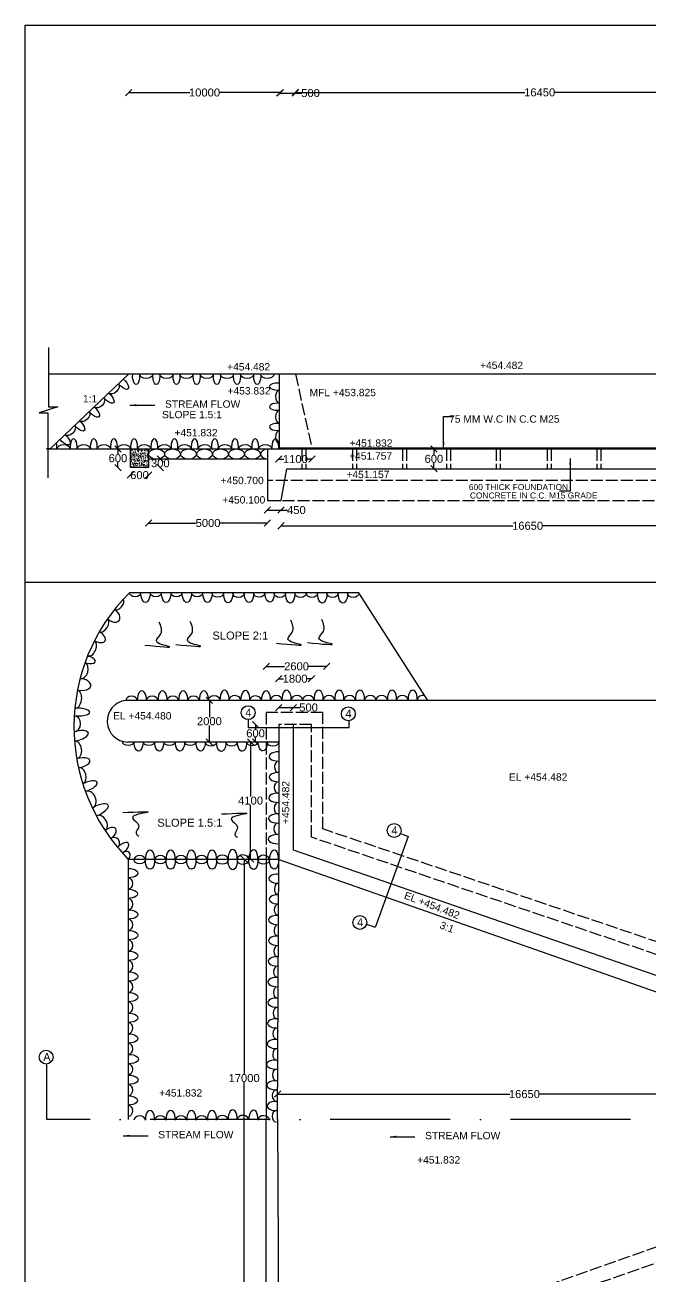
# Model space of a CAD drawing. Header units: millimetres. Extents: x 5124 to 6568637, y 2311 to 91879094.
# Drawn here: x 3634331 to 3643716, y 45938861 to 45957630 of the extents above; entities that cross this region are included whole.
import ezdxf

# ---------------------------------------------------------------- set-up
doc = ezdxf.new("R2010")
doc.units = ezdxf.units.MM
doc.header["$MEASUREMENT"] = 0
doc.linetypes.add('ACAD_ISO02W100', pattern=[15, 12, -3])
doc.linetypes.add('ACAD_ISO10W100', pattern=[18, 12, -3, 0, -3])
for name, color, linetype in [('DIMENSION', 7, 'Continuous'), ('DRAWING', 7, 'Continuous'), ('TEXT', 7, 'Continuous')]:
    doc.layers.add(name, color=color, linetype=linetype)
doc.styles.get("Standard").update_dxf_attribs({"font": 'arial.ttf', "height": 120})
doc.dimstyles.get("Standard").update_dxf_attribs({"dimtxt": 200, "dimasz": 110, "dimexe": 0.18, "dimexo": 0.0625, "dimgap": 0.09, "dimtad": 0, "dimtih": 1, "dimtoh": 1, "dimdec": 0, "dimzin": 0, "dimdsep": 46, "dimtxsty": 'Standard', "dimblk": 'OBLIQUE', "dimcen": 0.09, "dimse1": 1, "dimse2": 1, "dimadec": 0, "dimazin": 0, "dimtfac": 1, "dimtdec": 0, "dimtofl": 0, "dimtmove": 0, "dimatfit": 3, "dimfxl": 1, "dimtolj": 1, "dimtzin": 0, "dimarcsym": 0})

# ---------------------------------------------------------------- blocks, each defined once
blk = doc.blocks.new('_Oblique')
at = {"color": 0, "linetype": 'ByBlock', "lineweight": -2}
blk.add_line((-0.5, -0.5), (0.5, 0.5), dxfattribs=at)
blk = doc.blocks.new('*D93')
at = {"layer": 'Defpoints', "color": 0, "linetype": 'Continuous'}
for p in [(3638161, 45956618), (3635884, 45952394), (3638161, 45952394)]:
    blk.add_point(p, dxfattribs=at)
at = {"layer": 'DIMENSION', "color": 0, "linetype": 'Continuous', "lineweight": -2}
for p, q in [((3635884, 45956618), (3636802, 45956618)), ((3638161, 45956618), (3637243, 45956618))]:
    blk.add_line(p, q, dxfattribs=at)
at = {"layer": 'DIMENSION', "color": 0, "linetype": 'Continuous', "lineweight": -2, "xscale": 95, "yscale": 95, "zscale": 95, "rotation": 180}
blk.add_blockref('_Oblique', (3635884, 45956618), dxfattribs=at)
at = {"layer": 'DIMENSION', "color": 0, "linetype": 'Continuous', "lineweight": -2, "xscale": 95, "yscale": 95, "zscale": 95}
blk.add_blockref('_Oblique', (3638161, 45956618), dxfattribs=at)
at = {"layer": 'DIMENSION', "color": 0, "linetype": 'Continuous', "insert": (3637022, 45956618), "char_height": 120, "attachment_point": 5}
blk.add_mtext('\\A1;10000', dxfattribs=at)
blk = doc.blocks.new('*D94')
at = {"layer": 'Defpoints', "color": 0, "linetype": 'Continuous'}
for p in [(3638384, 45956610), (3638148, 45952394), (3638384, 45952394)]:
    blk.add_point(p, dxfattribs=at)
at = {"layer": 'DIMENSION', "color": 0, "linetype": 'Continuous', "lineweight": -2}
for p, q in [((3638148, 45956610), (3638384, 45956610)), ((3638384, 45956610), (3638480, 45956610))]:
    blk.add_line(p, q, dxfattribs=at)
at = {"layer": 'DIMENSION', "color": 0, "linetype": 'Continuous', "lineweight": -2, "xscale": 95, "yscale": 95, "zscale": 95, "rotation": 180}
blk.add_blockref('_Oblique', (3638148, 45956610), dxfattribs=at)
at = {"layer": 'DIMENSION', "color": 0, "linetype": 'Continuous', "lineweight": -2, "xscale": 95, "yscale": 95, "zscale": 95}
blk.add_blockref('_Oblique', (3638384, 45956610), dxfattribs=at)
at = {"layer": 'DIMENSION', "color": 0, "linetype": 'Continuous', "insert": (3638612, 45956610), "char_height": 120, "attachment_point": 5}
blk.add_mtext('\\A1;500', dxfattribs=at)
blk = doc.blocks.new('*D95')
at = {"layer": 'Defpoints', "color": 0, "linetype": 'Continuous'}
for p in [(3638384, 45956620), (3645710, 45953139), (3638384, 45952394)]:
    blk.add_point(p, dxfattribs=at)
at = {"layer": 'DIMENSION', "color": 0, "linetype": 'Continuous', "lineweight": -2}
for p, q in [((3638384, 45956620), (3641827, 45956620)), ((3645710, 45956620), (3642267, 45956620))]:
    blk.add_line(p, q, dxfattribs=at)
at = {"layer": 'DIMENSION', "color": 0, "linetype": 'Continuous', "lineweight": -2, "xscale": 95, "yscale": 95, "zscale": 95, "rotation": 180}
blk.add_blockref('_Oblique', (3638384, 45956620), dxfattribs=at)
at = {"layer": 'DIMENSION', "color": 0, "linetype": 'Continuous', "lineweight": -2, "xscale": 95, "yscale": 95, "zscale": 95}
blk.add_blockref('_Oblique', (3645710, 45956620), dxfattribs=at)
at = {"layer": 'DIMENSION', "color": 0, "linetype": 'Continuous', "insert": (3642047, 45956620), "char_height": 120, "attachment_point": 5}
blk.add_mtext('\\A1;16450', dxfattribs=at)
blk = doc.blocks.new('*D108')
at = {"layer": 'Defpoints', "color": 0, "linetype": 'Continuous'}
for p in [(3636184, 45950996), (3637966, 45950996), (3637966, 45950164)]:
    blk.add_point(p, dxfattribs=at)
at = {"layer": 'DIMENSION', "color": 0, "linetype": 'Continuous', "lineweight": -2}
for p, q in [((3636184, 45950164), (3636896, 45950164)), ((3637966, 45950164), (3637254, 45950164))]:
    blk.add_line(p, q, dxfattribs=at)
at = {"layer": 'DIMENSION', "color": 0, "linetype": 'Continuous', "lineweight": -2, "xscale": 95, "yscale": 95, "zscale": 95, "rotation": 180}
blk.add_blockref('_Oblique', (3636184, 45950164), dxfattribs=at)
at = {"layer": 'DIMENSION', "color": 0, "linetype": 'Continuous', "lineweight": -2, "xscale": 95, "yscale": 95, "zscale": 95}
blk.add_blockref('_Oblique', (3637966, 45950164), dxfattribs=at)
at = {"layer": 'DIMENSION', "color": 0, "linetype": 'Continuous', "insert": (3637075, 45950164), "char_height": 120, "attachment_point": 5}
blk.add_mtext('\\A1;5000', dxfattribs=at)
blk = doc.blocks.new('*D109')
at = {"layer": 'Defpoints', "color": 0, "linetype": 'Continuous'}
for p in [(3637966, 45950503), (3638169, 45950503), (3638169, 45950358)]:
    blk.add_point(p, dxfattribs=at)
at = {"layer": 'DIMENSION', "color": 0, "linetype": 'Continuous', "lineweight": -2}
for p, q in [((3637966, 45950358), (3638169, 45950358)), ((3638169, 45950358), (3638264, 45950358))]:
    blk.add_line(p, q, dxfattribs=at)
at = {"layer": 'DIMENSION', "color": 0, "linetype": 'Continuous', "lineweight": -2, "xscale": 95, "yscale": 95, "zscale": 95, "rotation": 180}
blk.add_blockref('_Oblique', (3637966, 45950358), dxfattribs=at)
at = {"layer": 'DIMENSION', "color": 0, "linetype": 'Continuous', "lineweight": -2, "xscale": 95, "yscale": 95, "zscale": 95}
blk.add_blockref('_Oblique', (3638169, 45950358), dxfattribs=at)
at = {"layer": 'DIMENSION', "color": 0, "linetype": 'Continuous', "insert": (3638399, 45950358), "char_height": 120, "attachment_point": 5}
blk.add_mtext('\\A1;450', dxfattribs=at)
blk = doc.blocks.new('*D110')
at = {"layer": 'Defpoints', "color": 0, "linetype": 'Continuous'}
for p in [(3638135, 45951274), (3638632, 45951291), (3638632, 45951122)]:
    blk.add_point(p, dxfattribs=at)
at = {"layer": 'DIMENSION', "color": 0, "linetype": 'Continuous', "lineweight": -2}
for p, q in [((3638135, 45951122), (3638210, 45951122)), ((3638632, 45951122), (3638557, 45951122))]:
    blk.add_line(p, q, dxfattribs=at)
at = {"layer": 'DIMENSION', "color": 0, "linetype": 'Continuous', "lineweight": -2, "xscale": 95, "yscale": 95, "zscale": 95, "rotation": 180}
blk.add_blockref('_Oblique', (3638135, 45951122), dxfattribs=at)
at = {"layer": 'DIMENSION', "color": 0, "linetype": 'Continuous', "lineweight": -2, "xscale": 95, "yscale": 95, "zscale": 95}
blk.add_blockref('_Oblique', (3638632, 45951122), dxfattribs=at)
at = {"layer": 'DIMENSION', "color": 0, "linetype": 'Continuous', "insert": (3638384, 45951122), "char_height": 120, "attachment_point": 5}
blk.add_mtext('\\A1;1100', dxfattribs=at)
blk = doc.blocks.new('*D111')
at = {"layer": 'Defpoints', "color": 0, "linetype": 'Continuous'}
for p in [(3640461, 45951274), (3640461, 45950978), (3640461, 45950978)]:
    blk.add_point(p, dxfattribs=at)
at = {"layer": 'DIMENSION', "color": 0, "linetype": 'Continuous', "lineweight": -2}
for p, q in [((3640461, 45951274), (3640461, 45951188)), ((3640461, 45950978), (3640461, 45951065))]:
    blk.add_line(p, q, dxfattribs=at)
at = {"layer": 'DIMENSION', "color": 0, "linetype": 'Continuous', "lineweight": -2, "xscale": 95, "yscale": 95, "zscale": 95}
for p, rotation in [((3640461, 45951274), 90), ((3640461, 45950978), 270)]:
    blk.add_blockref('_Oblique', p, dxfattribs=dict(at, rotation=rotation))
at = {"layer": 'DIMENSION', "color": 0, "linetype": 'Continuous', "insert": (3640461, 45951126), "char_height": 120, "attachment_point": 5}
blk.add_mtext('\\A1;600', dxfattribs=at)
blk = doc.blocks.new('*D112')
at = {"layer": 'Defpoints', "color": 0, "linetype": 'Continuous'}
for p in [(3645564, 45950808), (3638169, 45950503), (3645564, 45950122)]:
    blk.add_point(p, dxfattribs=at)
at = {"layer": 'DIMENSION', "color": 0, "linetype": 'Continuous', "lineweight": -2}
for p, q in [((3638169, 45950122), (3641646, 45950122)), ((3645564, 45950122), (3642087, 45950122))]:
    blk.add_line(p, q, dxfattribs=at)
at = {"layer": 'DIMENSION', "color": 0, "linetype": 'Continuous', "lineweight": -2, "xscale": 95, "yscale": 95, "zscale": 95, "rotation": 180}
blk.add_blockref('_Oblique', (3638169, 45950122), dxfattribs=at)
at = {"layer": 'DIMENSION', "color": 0, "linetype": 'Continuous', "lineweight": -2, "xscale": 95, "yscale": 95, "zscale": 95}
blk.add_blockref('_Oblique', (3645564, 45950122), dxfattribs=at)
at = {"layer": 'DIMENSION', "color": 0, "linetype": 'Continuous', "insert": (3641866, 45950122), "char_height": 120, "attachment_point": 5}
blk.add_mtext('\\A1;16650', dxfattribs=at)
blk = doc.blocks.new('*D138')
at = {"layer": 'Defpoints', "color": 0, "linetype": 'Continuous'}
for p in [(3636996, 45947506), (3636965, 45946879), (3637095, 45946879)]:
    blk.add_point(p, dxfattribs=at)
at = {"layer": 'DIMENSION', "color": 0, "linetype": 'Continuous', "lineweight": -2}
for p, q in [((3637095, 45947506), (3637095, 45947254)), ((3637095, 45946879), (3637095, 45947131))]:
    blk.add_line(p, q, dxfattribs=at)
at = {"layer": 'DIMENSION', "color": 0, "linetype": 'Continuous', "lineweight": -2, "xscale": 95, "yscale": 95, "zscale": 95}
for p, rotation in [((3637095, 45947506), 90), ((3637095, 45946879), 270)]:
    blk.add_blockref('_Oblique', p, dxfattribs=dict(at, rotation=rotation))
at = {"layer": 'DIMENSION', "color": 0, "linetype": 'Continuous', "insert": (3637095, 45947192), "char_height": 120, "attachment_point": 5}
blk.add_mtext('\\A1;2000', dxfattribs=at)
blk = doc.blocks.new('*D139')
at = {"layer": 'Defpoints', "color": 0, "linetype": 'Continuous'}
for p in [(3637787, 45947142), (3638134, 45947142), (3638133, 45946879)]:
    blk.add_point(p, dxfattribs=at)
at = {"layer": 'DIMENSION', "color": 0, "linetype": 'Continuous', "lineweight": -2}
for p, q in [((3637787, 45947142), (3637787, 45947072)), ((3637787, 45946879), (3637787, 45946949))]:
    blk.add_line(p, q, dxfattribs=at)
at = {"layer": 'DIMENSION', "color": 0, "linetype": 'Continuous', "lineweight": -2, "xscale": 95, "yscale": 95, "zscale": 95}
for p, rotation in [((3637787, 45947142), 90), ((3637787, 45946879), 270)]:
    blk.add_blockref('_Oblique', p, dxfattribs=dict(at, rotation=rotation))
at = {"layer": 'DIMENSION', "color": 0, "linetype": 'Continuous', "insert": (3637787, 45947011), "char_height": 120, "attachment_point": 5}
blk.add_mtext('\\A1;600', dxfattribs=at)
blk = doc.blocks.new('*D140')
at = {"layer": 'Defpoints', "color": 0, "linetype": 'Continuous'}
for p in [(3638354, 45947398), (3638134, 45947142), (3638354, 45947142)]:
    blk.add_point(p, dxfattribs=at)
at = {"layer": 'DIMENSION', "color": 0, "linetype": 'Continuous', "lineweight": -2}
for p, q in [((3638134, 45947398), (3638354, 45947398)), ((3638354, 45947398), (3638450, 45947398))]:
    blk.add_line(p, q, dxfattribs=at)
at = {"layer": 'DIMENSION', "color": 0, "linetype": 'Continuous', "lineweight": -2, "xscale": 95, "yscale": 95, "zscale": 95, "rotation": 180}
blk.add_blockref('_Oblique', (3638134, 45947398), dxfattribs=at)
at = {"layer": 'DIMENSION', "color": 0, "linetype": 'Continuous', "lineweight": -2, "xscale": 95, "yscale": 95, "zscale": 95}
blk.add_blockref('_Oblique', (3638354, 45947398), dxfattribs=at)
at = {"layer": 'DIMENSION', "color": 0, "linetype": 'Continuous', "insert": (3638582, 45947398), "char_height": 120, "attachment_point": 5}
blk.add_mtext('\\A1;500', dxfattribs=at)
blk = doc.blocks.new('*D141')
at = {"layer": 'Defpoints', "color": 0, "linetype": 'Continuous'}
for p in [(3638626, 45947830), (3638134, 45947142), (3638626, 45947142)]:
    blk.add_point(p, dxfattribs=at)
at = {"layer": 'DIMENSION', "color": 0, "linetype": 'Continuous', "lineweight": -2}
for p, q in [((3638134, 45947830), (3638207, 45947830)), ((3638626, 45947830), (3638553, 45947830))]:
    blk.add_line(p, q, dxfattribs=at)
at = {"layer": 'DIMENSION', "color": 0, "linetype": 'Continuous', "lineweight": -2, "xscale": 95, "yscale": 95, "zscale": 95, "rotation": 180}
blk.add_blockref('_Oblique', (3638134, 45947830), dxfattribs=at)
at = {"layer": 'DIMENSION', "color": 0, "linetype": 'Continuous', "lineweight": -2, "xscale": 95, "yscale": 95, "zscale": 95}
blk.add_blockref('_Oblique', (3638626, 45947830), dxfattribs=at)
at = {"layer": 'DIMENSION', "color": 0, "linetype": 'Continuous', "insert": (3638380, 45947830), "char_height": 120, "attachment_point": 5}
blk.add_mtext('\\A1;1800', dxfattribs=at)
blk = doc.blocks.new('*D142')
at = {"layer": 'Defpoints', "color": 0, "linetype": 'Continuous'}
for p in [(3637702, 45946879), (3637712, 45945126), (3637755, 45945126)]:
    blk.add_point(p, dxfattribs=at)
at = {"layer": 'DIMENSION', "color": 0, "linetype": 'Continuous', "lineweight": -2}
for p, q in [((3637712, 45946879), (3637712, 45946064)), ((3637712, 45945126), (3637712, 45945941))]:
    blk.add_line(p, q, dxfattribs=at)
at = {"layer": 'DIMENSION', "color": 0, "linetype": 'Continuous', "lineweight": -2, "xscale": 95, "yscale": 95, "zscale": 95}
for p, rotation in [((3637712, 45946879), 90), ((3637712, 45945126), 270)]:
    blk.add_blockref('_Oblique', p, dxfattribs=dict(at, rotation=rotation))
at = {"layer": 'DIMENSION', "color": 0, "linetype": 'Continuous', "insert": (3637712, 45946002), "char_height": 120, "attachment_point": 5}
blk.add_mtext('\\A1;4100', dxfattribs=at)
blk = doc.blocks.new('*D186')
at = {"layer": 'Defpoints', "color": 0, "linetype": 'Continuous'}
for p in [(3637755, 45945126), (3637616, 45937326), (3637702, 45937326)]:
    blk.add_point(p, dxfattribs=at)
at = {"layer": 'DIMENSION', "color": 0, "linetype": 'Continuous', "lineweight": -2}
for p, q in [((3637616, 45945126), (3637616, 45941903)), ((3637616, 45937326), (3637616, 45941781))]:
    blk.add_line(p, q, dxfattribs=at)
at = {"layer": 'DIMENSION', "color": 0, "linetype": 'Continuous', "lineweight": -2, "xscale": 95, "yscale": 95, "zscale": 95}
for p, rotation in [((3637616, 45945126), 90), ((3637616, 45937326), 270)]:
    blk.add_blockref('_Oblique', p, dxfattribs=dict(at, rotation=rotation))
at = {"layer": 'DIMENSION', "color": 0, "linetype": 'Continuous', "insert": (3637616, 45941842), "char_height": 120, "attachment_point": 5}
blk.add_mtext('\\A1;17000', dxfattribs=at)
blk = doc.blocks.new('*D187')
at = {"layer": 'Defpoints', "color": 0, "linetype": 'Continuous'}
for p in [(3638117, 45941743), (3645520, 45941743), (3645520, 45941602)]:
    blk.add_point(p, dxfattribs=at)
at = {"layer": 'DIMENSION', "color": 0, "linetype": 'Continuous', "lineweight": -2}
for p, q in [((3638117, 45941602), (3641598, 45941602)), ((3645520, 45941602), (3642038, 45941602))]:
    blk.add_line(p, q, dxfattribs=at)
at = {"layer": 'DIMENSION', "color": 0, "linetype": 'Continuous', "lineweight": -2, "xscale": 95, "yscale": 95, "zscale": 95, "rotation": 180}
blk.add_blockref('_Oblique', (3638117, 45941602), dxfattribs=at)
at = {"layer": 'DIMENSION', "color": 0, "linetype": 'Continuous', "lineweight": -2, "xscale": 95, "yscale": 95, "zscale": 95}
blk.add_blockref('_Oblique', (3645520, 45941602), dxfattribs=at)
at = {"layer": 'DIMENSION', "color": 0, "linetype": 'Continuous', "insert": (3641818, 45941602), "char_height": 120, "attachment_point": 5}
blk.add_mtext('\\A1;16650', dxfattribs=at)
blk = doc.blocks.new('*D188')
at = {"layer": 'Defpoints', "color": 0, "linetype": 'Continuous'}
for p in [(3638854, 45948015), (3637948.5, 45947325.5), (3638854, 45947321.5)]:
    blk.add_point(p, dxfattribs=at)
at = {"layer": 'TEXT', "color": 0, "linetype": 'Continuous', "lineweight": -2}
for p, q in [((3637948.5, 45948015), (3638221.16, 45948015)), ((3638854, 45948015), (3638581.34, 45948015))]:
    blk.add_line(p, q, dxfattribs=at)
at = {"layer": 'TEXT', "color": 0, "linetype": 'Continuous', "lineweight": -2, "xscale": 95, "yscale": 95, "zscale": 95, "rotation": 180}
blk.add_blockref('_Oblique', (3637948.5, 45948015), dxfattribs=at)
at = {"layer": 'TEXT', "color": 0, "linetype": 'Continuous', "lineweight": -2, "xscale": 95, "yscale": 95, "zscale": 95}
blk.add_blockref('_Oblique', (3638854, 45948015), dxfattribs=at)
at = {"layer": 'TEXT', "color": 0, "linetype": 'Continuous', "insert": (3638401.25, 45948015), "char_height": 120, "attachment_point": 5}
blk.add_mtext('\\A1;2600', dxfattribs=at)
blk = doc.blocks.new('*D189')
at = {"layer": 'Defpoints', "color": 0, "linetype": 'Continuous'}
for p in [(3635910, 45951274), (3635724, 45950996), (3635910, 45950996)]:
    blk.add_point(p, dxfattribs=at)
at = {"layer": 'DIMENSION', "color": 0, "linetype": 'Continuous', "lineweight": -2}
for p, q in [((3635724, 45951274), (3635724, 45951197)), ((3635724, 45950996), (3635724, 45951074))]:
    blk.add_line(p, q, dxfattribs=at)
at = {"layer": 'DIMENSION', "color": 0, "linetype": 'Continuous', "lineweight": -2, "xscale": 95, "yscale": 95, "zscale": 95}
for p, rotation in [((3635724, 45951274), 90), ((3635724, 45950996), 270)]:
    blk.add_blockref('_Oblique', p, dxfattribs=dict(at, rotation=rotation))
at = {"layer": 'DIMENSION', "color": 0, "linetype": 'Continuous', "insert": (3635724, 45951135), "char_height": 120, "attachment_point": 5}
blk.add_mtext('\\A1;600', dxfattribs=at)
blk = doc.blocks.new('*D190')
at = {"layer": 'Defpoints', "color": 0, "linetype": 'Continuous'}
for p in [(3635910, 45950996), (3636184, 45950996), (3636184, 45950882)]:
    blk.add_point(p, dxfattribs=at)
at = {"layer": 'DIMENSION', "color": 0, "linetype": 'Continuous', "lineweight": -2}
for p, q in [((3635910, 45950882), (3635914, 45950882)), ((3636184, 45950882), (3636180, 45950882))]:
    blk.add_line(p, q, dxfattribs=at)
at = {"layer": 'DIMENSION', "color": 0, "linetype": 'Continuous', "lineweight": -2, "xscale": 95, "yscale": 95, "zscale": 95, "rotation": 180}
blk.add_blockref('_Oblique', (3635910, 45950882), dxfattribs=at)
at = {"layer": 'DIMENSION', "color": 0, "linetype": 'Continuous', "lineweight": -2, "xscale": 95, "yscale": 95, "zscale": 95}
blk.add_blockref('_Oblique', (3636184, 45950882), dxfattribs=at)
at = {"layer": 'DIMENSION', "color": 0, "linetype": 'Continuous', "insert": (3636047, 45950882), "char_height": 120, "attachment_point": 5}
blk.add_mtext('\\A1;600', dxfattribs=at)
blk = doc.blocks.new('*D191')
at = {"layer": 'Defpoints', "color": 0, "linetype": 'Continuous'}
for p in [(3636184, 45951122), (3636184, 45950996), (3636359, 45950996)]:
    blk.add_point(p, dxfattribs=at)
at = {"layer": 'DIMENSION', "color": 0, "linetype": 'Continuous', "lineweight": -2}
for p, q in [((3636359, 45951122), (3636359, 45951120)), ((3636359, 45950996), (3636359, 45950998))]:
    blk.add_line(p, q, dxfattribs=at)
at = {"layer": 'DIMENSION', "color": 0, "linetype": 'Continuous', "lineweight": -2, "xscale": 95, "yscale": 95, "zscale": 95}
for p, rotation in [((3636359, 45951122), 90), ((3636359, 45950996), 270)]:
    blk.add_blockref('_Oblique', p, dxfattribs=dict(at, rotation=rotation))
at = {"layer": 'DIMENSION', "color": 0, "linetype": 'Continuous', "insert": (3636359, 45951059), "char_height": 120, "attachment_point": 5}
blk.add_mtext('\\A1;300', dxfattribs=at)

msp = doc.modelspace()

# ---------------------------------------------------------------- hatches: boundary and pattern name
at = {"layer": 'DRAWING', "linetype": 'Continuous'}
h = msp.add_hatch(dxfattribs=at)
h.set_pattern_fill('AR-CONC', color=256, scale=10, style=0)
h.set_pattern_definition([(50, (0, 0), (71.72601826, -6.2752135), [7.5, -82.5]), (355, (0, 0), (-13.87513336, 75.21921337), [6, -66]), (100.4514, (5.98, -0.52), (57.85093817, 68.94395421), [6.374019, -70.1142112]), (46.1842, (0, 20), (106.72410486, -16.55190143), [11.25, -123.75]), (96.6356, (8.89, 18.62), (93.46627055, 97.4117871), [9.5610288, -105.1713]), (351.1842, (0, 20), (93.46619451, 97.4118601), [9, -99]), (21, (10, 15), (59.69070521, -40.26188907), [7.5, -82.5]), (326, (10, 15), (24.33153319, 72.5150045), [6, -66]), (71.4514, (14.974, 11.645), (84.02226286, 32.25304967), [6.374019, -70.1142112]), (37.5, (0, 0), (1.215985532, 33.289385383), [0, -65.2, 0, -67, 0, -66.25]), (7.5, (0, 0), (26.306953744, 39.441171188), [0, -38.2, 0, -63.7, 0, -25.25]), (327.5, (-22.3, 0), (53.382243617, -2.255487173), [0, -25, 0, -78, 0, -103.5]), (317.5, (-32.3, 0), (58.318616934, 10.010498233), [0, -32.5, 0, -51.8, 0, -73.5])])
h.paths.add_polyline_path([(3636184.5, 45951274.5), (3635910, 45951274.5), (3635910, 45950996), (3636184.5, 45950996)])

# ---------------------------------------------------------------- linework, layer by layer
at = {"layer": 'DIMENSION', "linetype": 'Continuous'}
for points in [[(3637677, 45947217), (3637677, 45947097.5), (3639192, 45947097.5), (3639192, 45947193.5)], [(3639963.5, 45945511), (3640076.5, 45945462), (3639579.5, 45944102.5), (3639445.5, 45944151.5)]]:
    msp.add_lwpolyline(points, dxfattribs=at)
for centre in [(3637677, 45947321), (3639177.9, 45947304.5), (3639866.4, 45945555), (3639350.9, 45944176.5), (3634646.4, 45942157.5)]:
    msp.add_circle(centre, 104, dxfattribs=at)
at = {"layer": 'DRAWING', "linetype": 'Continuous'}
for points in [[(3634331, 45957630), (3691787, 45957630), (3691787, 45927593.5), (3634331, 45927593.5)], [(3635910, 45951274.5), (3636184.5, 45951274.5), (3636184.5, 45950996), (3635910, 45950996)], [(3636184.5, 45951274.5), (3637965.5, 45951274.5), (3637965.5, 45951122), (3636184.5, 45951122)]]:
    msp.add_lwpolyline(points, close=True, dxfattribs=at)
for points in [[(3645709.5, 45953139), (3644187, 45952394.5), (3638161, 45952394.5), (3635884, 45952394.5), (3634706, 45951274.5), (3634651.5, 45951274.5), (3638147.5, 45951274.5), (3645564, 45951274.5)], [(3634683.5, 45952795), (3634683.5, 45951906.5), (3634823.5, 45951906.5), (3634542.5, 45951817), (3634674.5, 45951817), (3634674.5, 45950843.5)], [(3635884, 45952394.5), (3634681, 45952394.5)], [(3638147.5, 45951291), (3638147.5, 45952394.5)], [(3638147.5, 45951274.5), (3638147.5, 45951291), (3645564, 45951291)], [(3637965.5, 45951122), (3637965.5, 45950503), (3638169, 45950503), (3638254.5, 45950978.5), (3645564, 45950978.5)], [(3683563, 45949276), (3659013.5, 45949276), (3658906, 45949082), (3658906, 45949493), (3658804.5, 45949273), (3634331, 45949273)], [(3640371, 45947505.5), (3639334.5, 45949119.5), (3635896.5, 45949119.5)], [(3644159.2, 45947505.5), (3635842, 45947505.5)], [(3638134, 45947142.5), (3638134, 45945121.5), (3635879.5, 45945121.5), (3635879.5, 45941223.5)], [(3645660, 45942734.5), (3638354.5, 45945260.5), (3638354.5, 45947142.5)], [(3638134, 45946879), (3635867, 45946879)], [(3637948.5, 45945113), (3637948.5, 45941223.5)], [(3638114.5, 45941223.5), (3638134, 45945121.5)], [(3638134, 45945121.5), (3645519.5, 45942532.5)], [(3637948.5, 45937334), (3637948.5, 45941223.5)], [(3638114.5, 45941223.5), (3638134, 45937325.5)]]:
    msp.add_lwpolyline(points, dxfattribs=at)
at = {"layer": 'DRAWING', "linetype": 'ACAD_ISO02W100', "ltscale": 15}
for points in [[(3638384.5, 45952394.5), (3638632, 45951291)], [(3638479.5, 45951274.5), (3638479.5, 45950978.5)], [(3638540, 45951274.5), (3638540, 45950978.5)], [(3639240.5, 45951274.5), (3639240.5, 45950978.5)], [(3639301, 45951274.5), (3639301, 45950978.5)], [(3639990.5, 45951274.5), (3639990.5, 45950978.5)], [(3640051, 45951274.5), (3640051, 45950978.5)], [(3640651.5, 45951274.5), (3640651.5, 45950978.5)], [(3640712, 45951274.5), (3640712, 45950978.5)], [(3641392.5, 45951274.5), (3641392.5, 45950978.5)], [(3641453, 45951274.5), (3641453, 45950978.5)], [(3642160.5, 45951274.5), (3642160.5, 45950978.5)], [(3642221, 45951274.5), (3642221, 45950978.5)], [(3642904, 45951274.5), (3642904, 45950978.5)], [(3642964.5, 45951274.5), (3642964.5, 45950978.5)], [(3644492, 45943654), (3638796, 45945577.5), (3638796, 45947325.5), (3637948.5, 45947325.5), (3637948.5, 45945113)], [(3646686, 45943470.5), (3644460.5, 45943470.5), (3638626, 45945454), (3638626, 45947142.5), (3638134, 45947142.5)], [(3638134, 45937325.5), (3645519.5, 45939914.5)], [(3645660, 45939712.5), (3638354.5, 45937186.5), (3638354.5, 45935304.5)]]:
    msp.add_lwpolyline(points, dxfattribs=at)
msp.add_lwpolyline([(3647045.5, 45950800.5), (3637965.5, 45950800.5), (3637965.5, 45950503), (3647045.5, 45950503)], close=True, dxfattribs=at)
at = {"layer": 'DRAWING', "linetype": 'ACAD_ISO10W100', "ltscale": 150}
for points in [[(3634655.5, 45941223.5), (3634655.5, 45942042)], [(3683909, 45941223.5), (3634655.5, 45941223.5)]]:
    msp.add_lwpolyline(points, dxfattribs=at)
at = {"layer": 'DRAWING', "linetype": 'Continuous'}
for centre, radius, start, end in [((3637902.6, 45947111.9), 2838.1, 134.97971, 224.53303), ((3635877.1, 45947193.2), 314.3, 96.40988, 268.16039)]:
    msp.add_arc(centre, radius, start, end, dxfattribs=at)
at = {"layer": 'DRAWING', "extrusion": (0, 0, -1)}
for centre, major_axis, ratio, start_param, end_param in [((3635997, 45952365), (0, -124), 0.4233871, 4.4721825, 8.0941882), ((3636148.3, 45952394.5), (-100.3, 0), 0.6159741, 3.1415927, 6.2831853), ((3636299.5, 45952365), (0, -124), 0.4233871, 4.4721825, 8.0941882), ((3636450.8, 45952394.5), (-100.3, 0), 0.6159741, 3.1415927, 6.2831853), ((3636602, 45952365), (0, -124), 0.4233871, 4.4721825, 8.0941882), ((3636753.3, 45952394.5), (-100.3, 0), 0.6159741, 3.1415927, 6.2831853), ((3636904.5, 45952365), (0, -124), 0.4233871, 4.4721825, 8.0941882), ((3637055.8, 45952394.5), (-100.3, 0), 0.6159741, 3.1415927, 6.2831853), ((3637207, 45952365), (0, -124), 0.4233871, 4.4721825, 8.0941882), ((3637358.3, 45952394.5), (-100.3, 0), 0.6159741, 3.1415927, 6.2831853), ((3637509.5, 45952365), (0, -124), 0.4233871, 4.4721825, 8.0941882), ((3637660.8, 45952394.5), (-100.3, 0), 0.6159741, 3.1415927, 6.2831853), ((3637812, 45952365), (0, -124), 0.4233871, 4.4721825, 8.0941882), ((3637963.2, 45952394.5), (-100.3, 0), 0.6159741, 3.1415927, 6.2831853), ((3635660.7, 45952180.8), (-72.3, -69.4), 0.6159741, 3.1415927, 6.2831853), ((3635790.2, 45952264.3), (85.9, -89.4), 0.4233871, 4.4721825, 8.0941882), ((3635442.5, 45951971.3), (-72.3, -69.4), 0.6159741, 3.1415927, 6.2831853), ((3635572, 45952054.8), (85.9, -89.4), 0.4233871, 4.4721825, 8.0941882), ((3635221.2, 45951765.7), (-72.3, -69.4), 0.6159741, 3.1415927, 6.2831853), ((3635353.9, 45951845.3), (85.9, -89.4), 0.4233871, 4.4721825, 8.0941882), ((3635003, 45951556.2), (-72.3, -69.4), 0.6159741, 3.1415927, 6.2831853), ((3635132.5, 45951639.7), (85.9, -89.4), 0.4233871, 4.4721825, 8.0941882), ((3634914.3, 45951430.2), (85.9, -89.4), 0.4233871, 4.4721825, 8.0941882), ((3635981.8, 45949119.5), (-85.2, 0), 0.7243402, 3.1415927, 6.2831853), ((3636137, 45949114), (0, -139), 0.5, 4.6728103, 7.8935603), ((3636291.7, 45949119.5), (-85.2, 0), 0.7243402, 3.1415927, 6.2831853), ((3636446.9, 45949114), (0, -139), 0.5, 4.6728103, 7.8935603), ((3636601.6, 45949119.5), (-85.2, 0), 0.7243402, 3.1415927, 6.2831853), ((3636756.9, 45949114), (0, -139), 0.5, 4.6728103, 7.8935603), ((3636911.6, 45949119.5), (-85.2, 0), 0.7243402, 3.1415927, 6.2831853), ((3637066.8, 45949114), (0, -139), 0.5, 4.6728103, 7.8935603), ((3637221.6, 45949112.8), (-85.2, 0), 0.7243402, 3.1415927, 6.2831853), ((3637376.8, 45949107.3), (0, -139), 0.5, 4.6728103, 7.8935603), ((3637531.7, 45949110.5), (-85.2, -3.2), 0.7243402, 3.1415927, 6.2831853), ((3637687.1, 45949110.9), (5.2, -138.9), 0.5, 4.6728103, 7.8935603), ((3637841.8, 45949115.5), (-85.2, -3.2), 0.7243402, 3.1415927, 6.2831853), ((3637997.1, 45949115.9), (5.2, -138.9), 0.5, 4.6728103, 7.8935603), ((3638151.8, 45949109.5), (-85.2, 0), 0.7243402, 3.1415927, 6.2831853), ((3638307.1, 45949104), (0, -139), 0.5, 4.6728103, 7.8935603), ((3638461.8, 45949109.5), (-85.2, 0), 0.7243402, 3.1415927, 6.2831853), ((3638632.3, 45949109.5), (-85.2, 0), 0.7243402, 3.1415927, 6.2831853), ((3638787.5, 45949104), (0, -139), 0.5, 4.6728103, 7.8935603), ((3638942.2, 45949109.5), (-85.2, 0), 0.7243402, 3.1415927, 6.2831853), ((3639097.5, 45949104), (0, -139), 0.5, 4.6728103, 7.8935603), ((3639252.1, 45949109.5), (-85.2, 0), 0.7243402, 3.1415927, 6.2831853), ((3635878.1, 45946889), (-85.2, 0), 0.7243402, 3.1415927, 6.2831853), ((3636033.4, 45946883.5), (0, -139), 0.5, 4.6728103, 7.8935603), ((3636188.1, 45946889), (-85.2, 0), 0.7243402, 3.1415927, 6.2831853), ((3636343.3, 45946883.5), (0, -139), 0.5, 4.6728103, 7.8935603), ((3636498, 45946889), (-85.2, 0), 0.7243402, 3.1415927, 6.2831853), ((3636653.3, 45946883.5), (0, -139), 0.5, 4.6728103, 7.8935603), ((3636808, 45946889), (-85.2, 0), 0.7243402, 3.1415927, 6.2831853), ((3636963.2, 45946883.5), (0, -139), 0.5, 4.6728103, 7.8935603), ((3637583.5, 45946880.4), (5.2, -138.9), 0.5, 4.6728103, 7.8935603), ((3637738.1, 45946885), (-85.2, -3.2), 0.7243402, 3.1415927, 6.2831853), ((3637893.5, 45946885.4), (5.2, -138.9), 0.5, 4.6728103, 7.8935603), ((3637118, 45946882.3), (-85.2, 0), 0.7243402, 3.1415927, 6.2831853), ((3637273.2, 45946876.8), (0, -139), 0.5, 4.6728103, 7.8935603), ((3637428.1, 45946880), (-85.2, -3.2), 0.7243402, 3.1415927, 6.2831853), ((3638048.2, 45946879), (-85.2, 0), 0.7243402, 3.1415927, 6.2831853), ((3636049.5, 45945117), (-85.2, 0), 0.7243402, 3.1415927, 6.2831853), ((3636204.7, 45945111.5), (0, -139), 0.5, 4.6728103, 7.8935603), ((3636359.4, 45945117), (-85.2, 0), 0.7243402, 3.1415927, 6.2831853), ((3636514.6, 45945111.5), (0, -139), 0.5, 4.6728103, 7.8935603), ((3636669.3, 45945117), (-85.2, 0), 0.7243402, 3.1415927, 6.2831853), ((3636824.6, 45945111.5), (0, -139), 0.5, 4.6728103, 7.8935603), ((3636979.3, 45945117), (-85.2, 0), 0.7243402, 3.1415927, 6.2831853), ((3637134.5, 45945111.5), (0, -139), 0.5, 4.6728103, 7.8935603), ((3637289.3, 45945110.3), (-85.2, 0), 0.7243402, 3.1415927, 6.2831853), ((3637444.5, 45945104.8), (0, -139), 0.5, 4.6728103, 7.8935603), ((3637599.4, 45945108), (-85.2, -3.2), 0.7243402, 3.1415927, 6.2831853), ((3637754.8, 45945108.4), (5.2, -138.9), 0.5, 4.6728103, 7.8935603), ((3637909.5, 45945113), (-85.2, -3.2), 0.7243402, 3.1415927, 6.2831853), ((3638064.8, 45945113.4), (5.2, -138.9), 0.5, 4.6728103, 7.8935603), ((3635885, 45944915.6), (139, 0), 0.5, 4.6728103, 7.8935603), ((3635879.5, 45944760.3), (0, -85.2), 0.7243402, 3.1415927, 6.2831853), ((3635878.3, 45944605.6), (139, 0), 0.5, 4.6728103, 7.8935603), ((3635878.3, 45944450.3), (0, -85.2), 0.7243402, 3.1415927, 6.2831853), ((3635883.8, 45944295.6), (139, 0), 0.5, 4.6728103, 7.8935603), ((3635878.3, 45944140.3), (0, -85.2), 0.7243402, 3.1415927, 6.2831853), ((3635883.8, 45943985.6), (139, 0), 0.5, 4.6728103, 7.8935603), ((3635878.3, 45943830.4), (0, -85.2), 0.7243402, 3.1415927, 6.2831853), ((3635883.8, 45943675.7), (139, 0), 0.5, 4.6728103, 7.8935603), ((3635878.3, 45943520.4), (0, -85.2), 0.7243402, 3.1415927, 6.2831853), ((3635883.8, 45943365.7), (139, 0), 0.5, 4.6728103, 7.8935603), ((3635878.3, 45943210.5), (0, -85.2), 0.7243402, 3.1415927, 6.2831853), ((3635885, 45943056.3), (139, 0), 0.5, 4.6728103, 7.8935603), ((3635879.5, 45942901.1), (0, -85.2), 0.7243402, 3.1415927, 6.2831853), ((3635885, 45942746.4), (139, 0), 0.5, 4.6728103, 7.8935603), ((3635879.5, 45942591.7), (0, -85.2), 0.7243402, 3.1415927, 6.2831853), ((3635885, 45942437), (139, 0), 0.5, 4.6728103, 7.8935603), ((3635879.5, 45942281.7), (0, -85.2), 0.7243402, 3.1415927, 6.2831853), ((3635891.7, 45942127.6), (139, 0), 0.5, 4.6728103, 7.8935603), ((3635880.7, 45941972.4), (0, -85.2), 0.7243402, 3.1415927, 6.2831853), ((3635886.2, 45941817.7), (139, 0), 0.5, 4.6728103, 7.8935603), ((3635880.7, 45941662.4), (0, -85.2), 0.7243402, 3.1415927, 6.2831853), ((3635879.5, 45941507.7), (139, 0), 0.5, 4.6728103, 7.8935603), ((3635879.5, 45941352.4), (0, -85.2), 0.7243402, 3.1415927, 6.2831853)]:
    msp.add_ellipse(centre, major_axis=major_axis, ratio=ratio, start_param=start_param, end_param=end_param, dxfattribs=at)
at = {"layer": 'DRAWING'}
for centre, major_axis, ratio, start_param, end_param in [((3638118, 45952210), (-124, 0), 0.4233871, 4.4721825, 8.0941882), ((3638118, 45952210), (-124, 0), 0.4233871, 4.4721825, 8.0941882), ((3638147.5, 45952058.8), (0, -100.3), 0.6159741, 3.1415927, 6.2831853), ((3638147.5, 45952058.8), (0, -100.3), 0.6159741, 3.1415927, 6.2831853), ((3638118, 45951907.5), (-124, 0), 0.4233871, 4.4721825, 8.0941882), ((3638118, 45951907.5), (-124, 0), 0.4233871, 4.4721825, 8.0941882), ((3638147.5, 45951756.3), (0, -100.3), 0.6159741, 3.1415927, 6.2831853), ((3638147.5, 45951756.3), (0, -100.3), 0.6159741, 3.1415927, 6.2831853), ((3638118, 45951605), (-124, 0), 0.4233871, 4.4721825, 8.0941882), ((3638118, 45951605), (-124, 0), 0.4233871, 4.4721825, 8.0941882), ((3635059.5, 45951304), (0, 124), 0.4233871, 4.4721825, 8.0941882), ((3635362, 45951304), (0, 124), 0.4233871, 4.4721825, 8.0941882), ((3635664.5, 45951304), (0, 124), 0.4233871, 4.4721825, 8.0941882), ((3635967, 45951304), (0, 124), 0.4233871, 4.4721825, 8.0941882), ((3636269.5, 45951304), (0, 124), 0.4233871, 4.4721825, 8.0941882), ((3636571.9, 45951304), (0, 124), 0.4233871, 4.4721825, 8.0941882), ((3636874.4, 45951304), (0, 124), 0.4233871, 4.4721825, 8.0941882), ((3637176.9, 45951304), (0, 124), 0.4233871, 4.4721825, 8.0941882), ((3637479.4, 45951304), (0, 124), 0.4233871, 4.4721825, 8.0941882), ((3637781.9, 45951304), (0, 124), 0.4233871, 4.4721825, 8.0941882), ((3638084.4, 45951304), (0, 124), 0.4233871, 4.4721825, 8.0941882), ((3638147.5, 45951453.8), (0, -100.3), 0.6159741, 3.1415927, 6.2831853), ((3638147.5, 45951453.8), (0, -100.3), 0.6159741, 3.1415927, 6.2831853), ((3634757, 45951304), (0, 124), 0.4233871, 4.4721825, 5.2375728), ((3634908.2, 45951274.5), (-100.3, 0), 0.6159741, 3.1415927, 6.2831853), ((3635210.7, 45951274.5), (-100.3, 0), 0.6159741, 3.1415927, 6.2831853), ((3635513.2, 45951274.5), (-100.3, 0), 0.6159741, 3.1415927, 6.2831853), ((3635815.7, 45951274.5), (-100.3, 0), 0.6159741, 3.1415927, 6.2831853), ((3636118.2, 45951274.5), (-100.3, 0), 0.6159741, 3.1415927, 6.2831853), ((3636420.7, 45951274.5), (-100.3, 0), 0.6159741, 3.1415927, 6.2831853), ((3636723.2, 45951274.5), (-100.3, 0), 0.6159741, 3.1415927, 6.2831853), ((3637025.7, 45951274.5), (-100.3, 0), 0.6159741, 3.1415927, 6.2831853), ((3637328.2, 45951274.5), (-100.3, 0), 0.6159741, 3.1415927, 6.2831853), ((3637630.7, 45951274.5), (-100.3, 0), 0.6159741, 3.1415927, 6.2831853), ((3637933.2, 45951274.5), (-100.3, 0), 0.6159741, 3.1415927, 6.2831853), ((3637980.8, 45951198.2), (119.8, 0), 0.6354493, 1.6987157, 4.5844696), ((3636082.5, 45947511), (0, 139), 0.5, 4.6728103, 7.8935603), ((3636392.4, 45947511), (0, 139), 0.5, 4.6728103, 7.8935603), ((3636702.4, 45947511), (0, 139), 0.5, 4.6728103, 7.8935603), ((3637012.3, 45947511), (0, 139), 0.5, 4.6728103, 7.8935603), ((3637322.3, 45947517.7), (0, 139), 0.5, 4.6728103, 7.8935603), ((3637632.6, 45947514.1), (5.2, 138.9), 0.5, 4.6728103, 7.8935603), ((3637942.6, 45947509.1), (5.2, 138.9), 0.5, 4.6728103, 7.8935603), ((3638252.6, 45947521), (0, 139), 0.5, 4.6728103, 7.8935603), ((3638733, 45947521), (0, 139), 0.5, 4.6728103, 7.8935603), ((3639043, 45947521), (0, 139), 0.5, 4.6728103, 7.8935603), ((3639352.9, 45947521), (0, 139), 0.5, 4.6728103, 7.8935603), ((3639833.3, 45947521), (0, 139), 0.5, 4.6728103, 7.8935603), ((3640143.3, 45947521), (0, 139), 0.5, 4.6728103, 7.8935603), ((3635927.2, 45947505.5), (-85.2, 0), 0.7243402, 3.1415927, 6.2831853), ((3636237.2, 45947505.5), (-85.2, 0), 0.7243402, 3.1415927, 6.2831853), ((3636547.1, 45947505.5), (-85.2, 0), 0.7243402, 3.1415927, 6.2831853), ((3636857.1, 45947505.5), (-85.2, 0), 0.7243402, 3.1415927, 6.2831853), ((3637167.1, 45947512.2), (-85.2, 0), 0.7243402, 3.1415927, 6.2831853), ((3637477.2, 45947514.5), (-85.2, 3.2), 0.7243402, 3.1415927, 6.2831853), ((3637787.3, 45947509.5), (-85.2, 3.2), 0.7243402, 3.1415927, 6.2831853), ((3638097.3, 45947515.5), (-85.2, 0), 0.7243402, 3.1415927, 6.2831853), ((3638407.3, 45947515.5), (-85.2, 0), 0.7243402, 3.1415927, 6.2831853), ((3638577.8, 45947515.5), (-85.2, 0), 0.7243402, 3.1415927, 6.2831853), ((3638887.7, 45947515.5), (-85.2, 0), 0.7243402, 3.1415927, 6.2831853), ((3639197.6, 45947515.5), (-85.2, 0), 0.7243402, 3.1415927, 6.2831853), ((3639507.6, 45947515.5), (-85.2, 0), 0.7243402, 3.1415927, 6.2831853), ((3639678.1, 45947515.5), (-85.2, 0), 0.7243402, 3.1415927, 6.2831853), ((3639988, 45947515.5), (-85.2, 0), 0.7243402, 3.1415927, 6.2831853), ((3640298, 45947515.5), (-85.2, 0), 0.7243402, 4.3606996, 6.2831853), ((3638127.8, 45946664.4), (-139, 1.4), 0.5, 4.6728103, 7.8935603), ((3638131.8, 45946509.1), (-0.9, -85.2), 0.7243402, 3.1415927, 6.2831853), ((3638131.4, 45946354.3), (-139, 1.4), 0.5, 4.6728103, 7.8935603), ((3638129.9, 45946199.1), (-0.9, -85.2), 0.7243402, 3.1415927, 6.2831853), ((3638122.8, 45946044.4), (-139, 1.4), 0.5, 4.6728103, 7.8935603), ((3638126.8, 45945889.1), (-0.9, -85.2), 0.7243402, 3.1415927, 6.2831853), ((3638119.7, 45945734.5), (-139, 1.4), 0.5, 4.6728103, 7.8935603), ((3638123.7, 45945579.2), (-0.9, -85.2), 0.7243402, 3.1415927, 6.2831853), ((3638116.6, 45945424.6), (-139, 1.4), 0.5, 4.6728103, 7.8935603), ((3636204.7, 45945122.5), (0, 139), 0.5, 4.6728103, 7.8935603), ((3636514.6, 45945122.5), (0, 139), 0.5, 4.6728103, 7.8935603), ((3636824.6, 45945122.5), (0, 139), 0.5, 4.6728103, 7.8935603), ((3637134.5, 45945122.5), (0, 139), 0.5, 4.6728103, 7.8935603), ((3637444.5, 45945129.2), (0, 139), 0.5, 4.6728103, 7.8935603), ((3637754.8, 45945125.7), (5.2, 138.9), 0.5, 4.6728103, 7.8935603), ((3638064.8, 45945120.7), (5.2, 138.9), 0.5, 4.6728103, 7.8935603), ((3636049.5, 45945117), (-85.2, 0), 0.7243402, 3.1415927, 6.2831853), ((3636359.4, 45945117), (-85.2, 0), 0.7243402, 3.1415927, 6.2831853), ((3636669.3, 45945117), (-85.2, 0), 0.7243402, 3.1415927, 6.2831853), ((3636979.3, 45945117), (-85.2, 0), 0.7243402, 3.1415927, 6.2831853), ((3637289.3, 45945123.7), (-85.2, 0), 0.7243402, 3.1415927, 6.2831853), ((3637599.4, 45945126), (-85.2, 3.2), 0.7243402, 3.1415927, 6.2831853), ((3637909.5, 45945121), (-85.2, 3.2), 0.7243402, 3.1415927, 6.2831853), ((3638126.7, 45944832.1), (-139, 1.4), 0.5, 4.6728103, 7.8935603), ((3638130.7, 45944676.8), (-0.9, -85.2), 0.7243402, 3.1415927, 6.2831853), ((3638130.3, 45944522), (-139, 1.4), 0.5, 4.6728103, 7.8935603), ((3638128.8, 45944366.7), (-0.9, -85.2), 0.7243402, 3.1415927, 6.2831853), ((3638121.7, 45944212.1), (-139, 1.4), 0.5, 4.6728103, 7.8935603), ((3638125.7, 45944056.8), (-0.9, -85.2), 0.7243402, 3.1415927, 6.2831853), ((3638118.6, 45943902.2), (-139, 1.4), 0.5, 4.6728103, 7.8935603), ((3638122.5, 45943746.9), (-0.9, -85.2), 0.7243402, 3.1415927, 6.2831853), ((3638115.5, 45943592.2), (-139, 1.4), 0.5, 4.6728103, 7.8935603), ((3638119.4, 45943437), (-0.9, -85.2), 0.7243402, 3.1415927, 6.2831853), ((3638112.4, 45943282.3), (-139, 1.4), 0.5, 4.6728103, 7.8935603), ((3638116.3, 45943127), (-0.9, -85.2), 0.7243402, 3.1415927, 6.2831853), ((3638108.1, 45942973), (-139, 1.4), 0.5, 4.6728103, 7.8935603), ((3638112, 45942817.7), (-0.9, -85.2), 0.7243402, 3.1415927, 6.2831853), ((3638105, 45942663), (-139, 1.4), 0.5, 4.6728103, 7.8935603), ((3638109, 45942508.3), (-0.9, -85.2), 0.7243402, 3.1415927, 6.2831853), ((3638101.9, 45942353.7), (-139, 1.4), 0.5, 4.6728103, 7.8935603), ((3638105.9, 45942198.4), (-0.9, -85.2), 0.7243402, 3.1415927, 6.2831853), ((3638092.1, 45942044.3), (-139, 1.4), 0.5, 4.6728103, 7.8935603), ((3638101.6, 45941889), (-0.9, -85.2), 0.7243402, 3.1415927, 6.2831853), ((3638094.5, 45941734.4), (-139, 1.4), 0.5, 4.6728103, 7.8935603), ((3638098.5, 45941579.1), (-0.9, -85.2), 0.7243402, 3.1415927, 6.2831853), ((3638098.1, 45941424.3), (-139, 1.4), 0.5, 4.6728103, 7.8935603), ((3636049.5, 45941213), (-85.2, 0), 0.7243402, 3.1415927, 6.2831853), ((3636204.7, 45941218.5), (0, 139), 0.5, 4.6728103, 7.8935603), ((3636359.4, 45941213), (-85.2, 0), 0.7243402, 3.1415927, 6.2831853), ((3636514.6, 45941218.5), (0, 139), 0.5, 4.6728103, 7.8935603), ((3636669.3, 45941213), (-85.2, 0), 0.7243402, 3.1415927, 6.2831853), ((3636824.6, 45941218.5), (0, 139), 0.5, 4.6728103, 7.8935603), ((3636979.3, 45941213), (-85.2, 0), 0.7243402, 3.1415927, 6.2831853), ((3637134.5, 45941218.5), (0, 139), 0.5, 4.6728103, 7.8935603), ((3637289.3, 45941219.7), (-85.2, 0), 0.7243402, 3.1415927, 6.2831853), ((3637444.5, 45941225.2), (0, 139), 0.5, 4.6728103, 7.8935603), ((3637599.4, 45941222), (-85.2, 3.2), 0.7243402, 3.1415927, 6.2831853), ((3637754.8, 45941221.7), (5.2, 138.9), 0.5, 4.6728103, 7.8935603), ((3637909.5, 45941217), (-85.2, 3.2), 0.7243402, 3.1415927, 6.2831853), ((3638096.6, 45941269), (-0.9, -85.2), 0.7243402, 3.1415927, 6.2831853)]:
    msp.add_ellipse(centre, major_axis=major_axis, ratio=ratio, start_param=start_param, end_param=end_param, dxfattribs=at)
for centre in [(3636304.3, 45951198.2), (3636543.8, 45951198.2), (3636783.3, 45951198.2), (3637022.8, 45951198.2), (3637262.3, 45951198.2), (3637501.8, 45951198.2), (3637741.3, 45951198.2)]:
    msp.add_ellipse(centre, major_axis=(119.8, 0), ratio=0.6354493, dxfattribs=at)
at = {"layer": 'DRAWING', "linetype": 'Continuous'}
for centre, major_axis, ratio, start_param, end_param in [((3635737.9, 45948944.7), (64, 75.5), 0.5519127, 3.1415927, 6.2831853), ((3635639.2, 45948786), (98.8, -84), 0.6861622, 4.5917534, 8.0676791), ((3635508.6, 45948631.8), (61.6, 97), 0.5383591, 3.1415927, 6.2831853), ((3635320.7, 45948283.6), (51.8, 114.2), 0.5700979, 3.1415927, 6.2831853), ((3635401.8, 45948470), (132.2, -70.5), 0.5175667, 4.7669824, 7.7913822), ((3635194.1, 45947952.1), (36.1, 117.6), 0.6482048, 3.1415927, 6.2740354), ((3635246, 45948124), (139.5, -40.5), 0.3894597, 4.7174169, 7.7853072), ((3635142, 45947746.5), (177.5, -20), 0.505794, 4.6320467, 7.8190245), ((3635097.8, 45947522.9), (19.9, 135.7), 0.589864, 3.1415927, 6.2831853), ((3635067.3, 45947154.2), (1.8, 118.7), 0.8205624, 3.1415927, 6.2831853), ((3635110.2, 45947330), (190.8, -1.5), 0.3080856, 4.4973275, 8.0263111), ((3635102, 45946971.2), (177.5, 45.8), 0.3827634, 4.4502769, 7.9611952), ((3635089.2, 45946762.7), (-16.3, 131.1), 0.6891617, 3.1415927, 6.2831853), ((3635147, 45946567.5), (-157, -37.5), 0.4237348, 1.3771862, 4.8728678), ((3635164.4, 45946375.9), (-32, 119.1), 0.6569617, 3.1415927, 6.2831853), ((3635261.2, 45946215), (-153.2, -62), 0.377145, 1.2547526, 4.9859607), ((3635288.6, 45946015), (-52.8, 125.8), 0.7503984, 3.1415927, 6.2831853), ((3635417.5, 45945854.5), (-161, -79.5), 0.3816539, 1.2794129, 5.0111003), ((3635466, 45945662.3), (-65.7, 110.5), 0.7044312, 3.1415927, 6.2831853), ((3635591.2, 45945505.5), (-100.2, -74), 0.5736407, 1.3734154, 4.8772284), ((3635666.2, 45945366.7), (-53, 67.9), 0.9555564, 3.1415927, 6.2831853), ((3635782.8, 45945283), (-97.2, -79.5), 0.4691053, 1.2777543, 5.0300751), ((3635834.9, 45945168.9), (-57.7, -54.2), 0.8221131, 1.5707963, 4.712389)]:
    msp.add_ellipse(centre, major_axis=major_axis, ratio=ratio, start_param=start_param, end_param=end_param, dxfattribs=at)
for points in [[(3636128.5, 45948333), (3636487, 45948314), (3636300.5, 45948400), (3636366, 45948500.5), (3636341.5, 45948679)], [(3636593.5, 45948342.7), (3636952, 45948323.7), (3636765.5, 45948409.7), (3636831, 45948510.2), (3636806.5, 45948688.7)], [(3638101, 45948361.2), (3638459.5, 45948342.2), (3638273, 45948428.2), (3638338.5, 45948528.7), (3638314, 45948707.2)], [(3638566, 45948370.8), (3638924.5, 45948351.8), (3638738, 45948437.8), (3638803.5, 45948538.3), (3638779, 45948716.8)], [(3635796, 45945824), (3636158.5, 45945826), (3635941.5, 45945742.5), (3636037, 45945625), (3635995.5, 45945510.5), (3636037, 45945471)], [(3637277.5, 45945802.5), (3637640, 45945804.5), (3637423, 45945721), (3637518.5, 45945603.5), (3637477, 45945489), (3637518.5, 45945449.5)]]:
    msp.add_spline(points, degree=3, dxfattribs=at)

# ---------------------------------------------------------------- texts
at = {"layer": 'TEXT'}
for s, height, p in [('+454.482', 110, (3637360.8, 45952451)), (' +454.482', 110, (3641110.3, 45952473.3)), ('+453.832', 110, (3637366.3, 45952091.1)), ('MFL +453.825', 110, (3638597, 45952065.6)), ('1:1', 110, (3635199.6, 45951972.5)), ('STREAM FLOW', 110, (3636430.3, 45951892.8)), ('SLOPE 1.5:1', 110, (3636384.8, 45951734.8)), ('+451.832', 110, (3636572.1, 45951462.8)), ('+451.832', 110, (3639194.9, 45951308)), ('+451.757', 110, (3639189.5, 45951114.6)), ('+450.700', 110, (3637264, 45950747)), ('+451.157', 110, (3639149.3, 45950837.1)), ('600 THICK FOUNDATION', 90, (3640986, 45950658)), ('+450.100', 110, (3637288.4, 45950456.5)), ('CONCRETE IN C.C. M15 GRADE', 90, (3641000.5, 45950531.9)), ('SLOPE 2:1', 120, (3637139.6, 45948416.9)), ('EL +454.480', 110, (3635651, 45947218.8)), ('4', 120, (3637633.6, 45947262.1)), ('4', 120, (3639134.5, 45947245.5)), ('EL +454.482', 110, (3641586.6, 45946300.7)), ('SLOPE 1.5:1', 120, (3636313.6, 45945611.4)), ('4', 120, (3639823, 45945496)), ('4', 120, (3639307.5, 45944117.5)), ('A', 120, (3634603.1, 45942098.6)), (' +451.832', 110, (3636299.6, 45941565.2)), ('STREAM FLOW', 110, (3636328.1, 45940940.1)), ('STREAM FLOW', 110, (3640329.2, 45940926)), (' +451.832', 110, (3640167.3, 45940561.5))]:
    msp.add_text(s, height=height, dxfattribs=at).set_placement(p)
for s, rotation, p in [(' +454.482', 90, (3638293.3, 45945608.6)), ('EL +454.482', 338.93613, (3640003.5, 45944538.9)), ('3:1', 338.93613, (3640538.2, 45944093.8))]:
    msp.add_text(s, height=110, rotation=rotation, dxfattribs=at).set_placement(p)
at = {"layer": 'TEXT', "insert": (3640689.4, 45951778.2), "char_height": 110, "width": 1785.632, "attachment_point": 1}
msp.add_mtext('75 MM W.C IN C.C M25', dxfattribs=at)

# ---------------------------------------------------------------- dimensions: what is measured, and where the dimension line sits
at = {"layer": 'DIMENSION', "linetype": 'Continuous'}
for base, p1, p2, text, picture, middle in [((3638161, 45956617.5), (3635884, 45952394.5), (3638161, 45952394.5), '10000', '*D93', (3637022.5, 45956617.5)), ((3638384.5, 45956610), (3638147.5, 45952394.5), (3638384.5, 45952394.5), '500', '*D94', (3638612, 45956610)), ((3638384.5, 45956619.5), (3645709.5, 45953139), (3638384.5, 45952394.5), '16450', '*D95', (3642047, 45956619.5)), ((3638632, 45951122), (3638135.4, 45951274.5), (3638632, 45951291), '1100', '*D110', (3638383.7, 45951122)), ((3636184.5, 45950881.5), (3635910, 45950996), (3636184.5, 45950996), '600', '*D190', (3636047.2, 45950881.5)), ((3637965.5, 45950163.5), (3636184.5, 45950996), (3637965.5, 45950996), '5000', '*D108', (3637075, 45950163.5)), ((3645564, 45950121.5), (3638169, 45950503), (3645564, 45950808.5), '16650', '*D112', (3641866.5, 45950121.5)), ((3638169, 45950358.5), (3637965.5, 45950503), (3638169, 45950503), '450', '*D109', (3638398.9, 45950358.5)), ((3638626, 45947830), (3638134, 45947142.5), (3638626, 45947142.5), '1800', '*D141', (3638380, 45947830)), ((3638354.5, 45947398), (3638134, 45947142.5), (3638354.5, 45947142.5), '500', '*D140', (3638582, 45947398)), ((3645519.5, 45941602), (3638117.1, 45941743.5), (3645519.5, 45941743.5), '16650', '*D187', (3641818.3, 45941602))]:
    dim = msp.add_linear_dim(base=base, p1=p1, p2=p2, text=text, dimstyle='Standard', override={"dimasz": 95, "dimarcsym": 1}, dxfattribs=at)
    dim.commit()
    dim.dimension.update_dxf_attribs({"geometry": picture, "text_midpoint": middle})
for base, p1, p2, text, picture, middle in [((3635724.5, 45950996), (3635910, 45951274.5), (3635910, 45950996), '600', '*D189', (3635724.5, 45951135.2)), ((3640461, 45950978.5), (3640461, 45951274.5), (3640461, 45950978.5), '600', '*D111', (3640461, 45951126.5)), ((3636359.5, 45950996), (3636184.5, 45951122), (3636184.5, 45950996), '300', '*D191', (3636359.5, 45951059)), ((3637095.5, 45946879), (3636996.5, 45947505.5), (3636965, 45946879), '2000', '*D138', (3637095.5, 45947192.2)), ((3637787.5, 45947142.5), (3638133.4, 45946879), (3638134, 45947142.5), '600', '*D139', (3637787.5, 45947010.8)), ((3637712, 45945125.7), (3637702.5, 45946879), (3637754.8, 45945125.7), '4100', '*D142', (3637712, 45946002.3))]:
    dim = msp.add_linear_dim(base=base, p1=p1, p2=p2, angle=90, text=text, dimstyle='Standard', override={"dimasz": 95, "dimarcsym": 1}, dxfattribs=at)
    dim.commit()
    dim.dimension.update_dxf_attribs({"geometry": picture, "text_midpoint": middle})
dim = msp.add_linear_dim(base=(3637616.5, 45937325.5), p1=(3637754.8, 45945125.7), p2=(3637702, 45937325.5), angle=90, text='17000', dimstyle='Standard', override={"dimasz": 95, "dimarcsym": 1}, dxfattribs=at)
dim.commit()
dim.dimension.update_dxf_attribs({"geometry": '*D186', "text_midpoint": (3637616.5, 45941842), "dimtype": 160})
at = {"layer": 'TEXT', "linetype": 'Continuous'}
dim = msp.add_linear_dim(base=(3638854, 45948015), p1=(3637948.5, 45947325.5), p2=(3638854, 45947321.5), text='2600', dimstyle='Standard', override={"dimasz": 95, "dimarcsym": 1}, dxfattribs=at)
dim.commit()
dim.dimension.update_dxf_attribs({"geometry": '*D188', "text_midpoint": (3638401.2, 45948015)})

# ---------------------------------------------------------------- leaders
at = {"layer": 'DRAWING', "linetype": 'Continuous'}
for points in [[(3635904.6, 45951930.3), (3636278.3, 45951930.3)], [(3640605, 45951274.5), (3640605, 45951763.2), (3640746, 45951763.2)], [(3642504.5, 45951133), (3642504.5, 45950644), (3642345, 45950644)], [(3635802.4, 45940977.5), (3636176.2, 45940977.5)], [(3639803.5, 45940963.4), (3640177.2, 45940963.4)]]:
    msp.add_leader(points, dimstyle='Standard', override={"dimasz": 95, "dimgap": 0.09, "dimtad": 0, "dimarcsym": 1}, dxfattribs=at)

doc.saveas('drawing.dxf')
